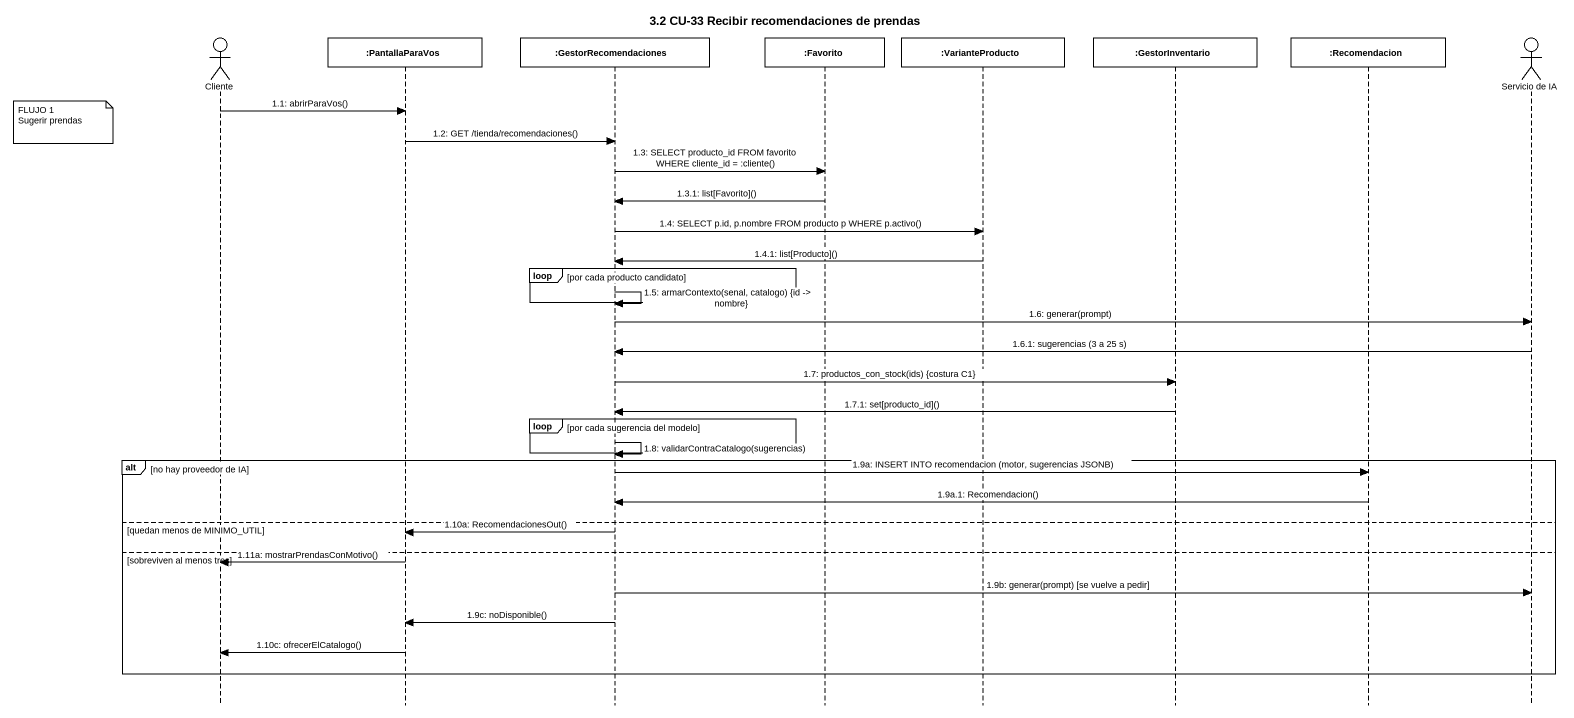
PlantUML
@startuml
title 3.2 CU-33 Recibir recomendaciones de prendas
hide footbox
actor Cliente
participant ":PantallaParaVos" as PantallaParaVos
participant ":GestorRecomendaciones" as GestorRecomendaciones
participant ":Favorito" as Favorito
participant ":VarianteProducto" as VarianteProducto
participant ":GestorInventario" as GestorInventario
participant ":Recomendacion" as Recomendacion
actor "Servicio de IA" as Servicio_de_IA

Cliente -> PantallaParaVos : 1.1: abrirParaVos()
note left of Cliente
  FLUJO 1
  Sugerir prendas
end note
PantallaParaVos -> GestorRecomendaciones : 1.2: GET /tienda/recomendaciones()
GestorRecomendaciones -> Favorito : 1.3: SELECT producto_id FROM favorito WHERE cliente_id = :cliente()
Favorito -> GestorRecomendaciones : 1.3.1: list[Favorito]()
GestorRecomendaciones -> VarianteProducto : 1.4: SELECT p.id, p.nombre FROM producto p WHERE p.activo()
VarianteProducto -> GestorRecomendaciones : 1.4.1: list[Producto]()
loop por cada producto candidato
  GestorRecomendaciones -> GestorRecomendaciones : 1.5: armarContexto(senal, catalogo) {id -> nombre}
end
GestorRecomendaciones -> Servicio_de_IA : 1.6: generar(prompt)
Servicio_de_IA -> GestorRecomendaciones : 1.6.1: sugerencias (3 a 25 s)
GestorRecomendaciones -> GestorInventario : 1.7: productos_con_stock(ids) {costura C1}
GestorInventario -> GestorRecomendaciones : 1.7.1: set[producto_id]()
loop por cada sugerencia del modelo
  GestorRecomendaciones -> GestorRecomendaciones : 1.8: validarContraCatalogo(sugerencias)
end
alt no hay proveedor de IA
  GestorRecomendaciones -> Recomendacion : 1.9a: INSERT INTO recomendacion (motor, sugerencias JSONB)
  Recomendacion -> GestorRecomendaciones : 1.9a.1: Recomendacion()
else quedan menos de MINIMO_UTIL
  GestorRecomendaciones -> PantallaParaVos : 1.10a: RecomendacionesOut()
else sobreviven al menos tres
  PantallaParaVos -> Cliente : 1.11a: mostrarPrendasConMotivo()
  GestorRecomendaciones -> Servicio_de_IA : 1.9b: generar(prompt) [se vuelve a pedir]
  GestorRecomendaciones -> PantallaParaVos : 1.9c: noDisponible()
  PantallaParaVos -> Cliente : 1.10c: ofrecerElCatalogo()
end
@enduml
